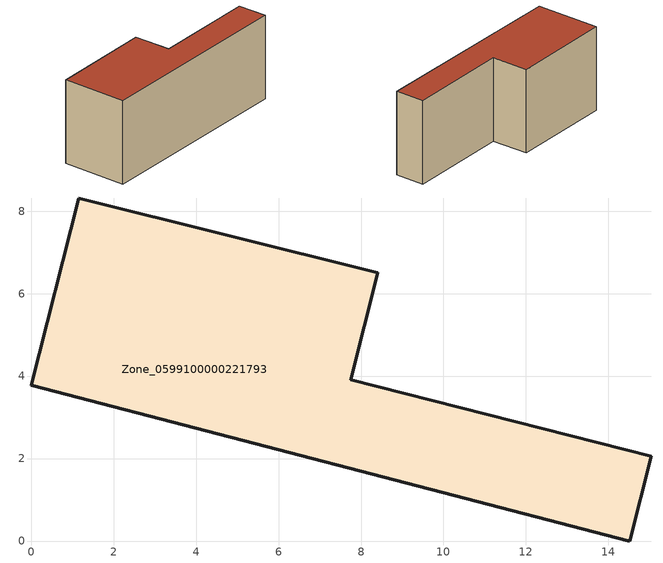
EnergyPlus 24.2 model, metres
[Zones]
Zone_0599100000221793
 floor ground (C_G): 0,3.78 1.15,8.32 8.41,6.51 7.75,3.91 15.04,2.06 14.52,0 z0
 wall outside (C_F): 1.15,8.32 0,3.78 14.52,0 15.04,2.06 7.75,3.91 8.41,6.51 1.15,8.32 z0:6.14
 roof outside (C_R): 0,3.78 14.52,0 15.04,2.06 7.75,3.91 8.41,6.51 1.15,8.32 z6.14
[BUILDING]
Pand.0599100000221793: North Axis=0; Terrain=City; Loads Convergence Tolerance Value=0.04; Temperature Convergence Tolerance Value=0.4; Solar Distribution=FullExterior; Maximum Number of Warmup Days=25; Minimum Number of Warmup Days=1
[Site:Location]
Rotterdam.The.Hague.AP_ZH_NLD Design_Conditions: Latitude=51.96; Longitude=4.45; Time Zone=1; Elevation=-4.5
[SITE:GROUNDTEMPERATURE:BUILDINGSURFACE]
18, 18, 18, 18, 18, 18, 18, 18, 18, 18, 18, 18
[MATERIAL] Thermal Absorptance=0.9; Solar Absorptance=0.7; Visible Absorptance=0.7
Name | Roughness | Thickness | Conductivity | Density | Specific Heat
G.TC.1946 | MediumSmooth | 0.15 | 1 | 540 | 1210
F.TC.1946 | Rough | 0.3 | 0.857143 | 1920 | 840
R.TC.1946 | MediumRough | 0.2 | 0.909091 | 1500 | 1000
[CONSTRUCTION]
C_G: G.TC.1946
C_F: F.TC.1946
C_R: R.TC.1946
[ZONE]
Zone_0599100000221793: Type=1; Multiplier=1; Ceiling Height=Autocalculate; Volume=Autocalculate; Floor Area=autocalculate; Part of Total Floor Area=Yes
[ZONEINFILTRATION:DESIGNFLOWRATE]
Infil_Zone_0599100000221793: Zone or ZoneList or Space or SpaceList=Zone_0599100000221793; Schedule=AlwaysOn; Design Flow Rate Calculation Method=Flow/Area; Flow Rate per Floor Area=0.003; Constant Term Coefficient=1; Temperature Term Coefficient=0; Velocity Term Coefficient=0; Velocity Squared Term Coefficient=0
[HVACTEMPLATE:ZONE:IDEALLOADSAIRSYSTEM]
Zone_0599100000221793: Maximum Heating Supply Air Temperature=50; Minimum Cooling Supply Air Temperature=13; Maximum Heating Supply Air Humidity Ratio=0.0156; Minimum Cooling Supply Air Humidity Ratio=0.0077; Heating Limit=NoLimit; Cooling Limit=NoLimit; Dehumidification Control Type=ConstantSensibleHeatRatio; Cooling Sensible Heat Ratio=0.7; Dehumidification Setpoint=60; Humidification Control Type=None; Humidification Setpoint=30; Outdoor Air Method=None; Outdoor Air Flow Rate per Person=0.00944; Outdoor Air Flow Rate per Zone Floor Area=0; Outdoor Air Flow Rate per Zone=0; Demand Controlled Ventilation Type=None; Outdoor Air Economizer Type=NoEconomizer; Heat Recovery Type=None; Sensible Heat Recovery Effectiveness=0.7; Latent Heat Recovery Effectiveness=0.65
[ZONECONTROL:THERMOSTAT]
ThermostatControl_Zone_0599100000221793: Zone or ZoneList=Zone_0599100000221793; Control Type Schedule=DualSetpointControlType; Control 1=Thermostat_Zone_0599100000221793; Temperature Difference Between Cutout And Setpoint=0
[THERMOSTATSETPOINT:DUALSETPOINT]
Thermostat_Zone_0599100000221793: Heating Setpoint Temperature Schedule=HeatingSetpoint_Zone_0599100000221793; Cooling Setpoint Temperature Schedule=CoolingSetpoint_Zone_0599100000221793
[SCHEDULE:COMPACT]
HeatingSetpoint_Zone_0599100000221793: Through: 12/31, For: AllDays, Until: 24:00, 21
CoolingSetpoint_Zone_0599100000221793: Through: 12/31, For: AllDays, Until: 24:00, 24
DualSetpointControlType: Through: 12/31, For: AllDays, Until: 24:00, 4
AlwaysOn: Through: 12/31, For: AllDays, Until: 24:00, 1
